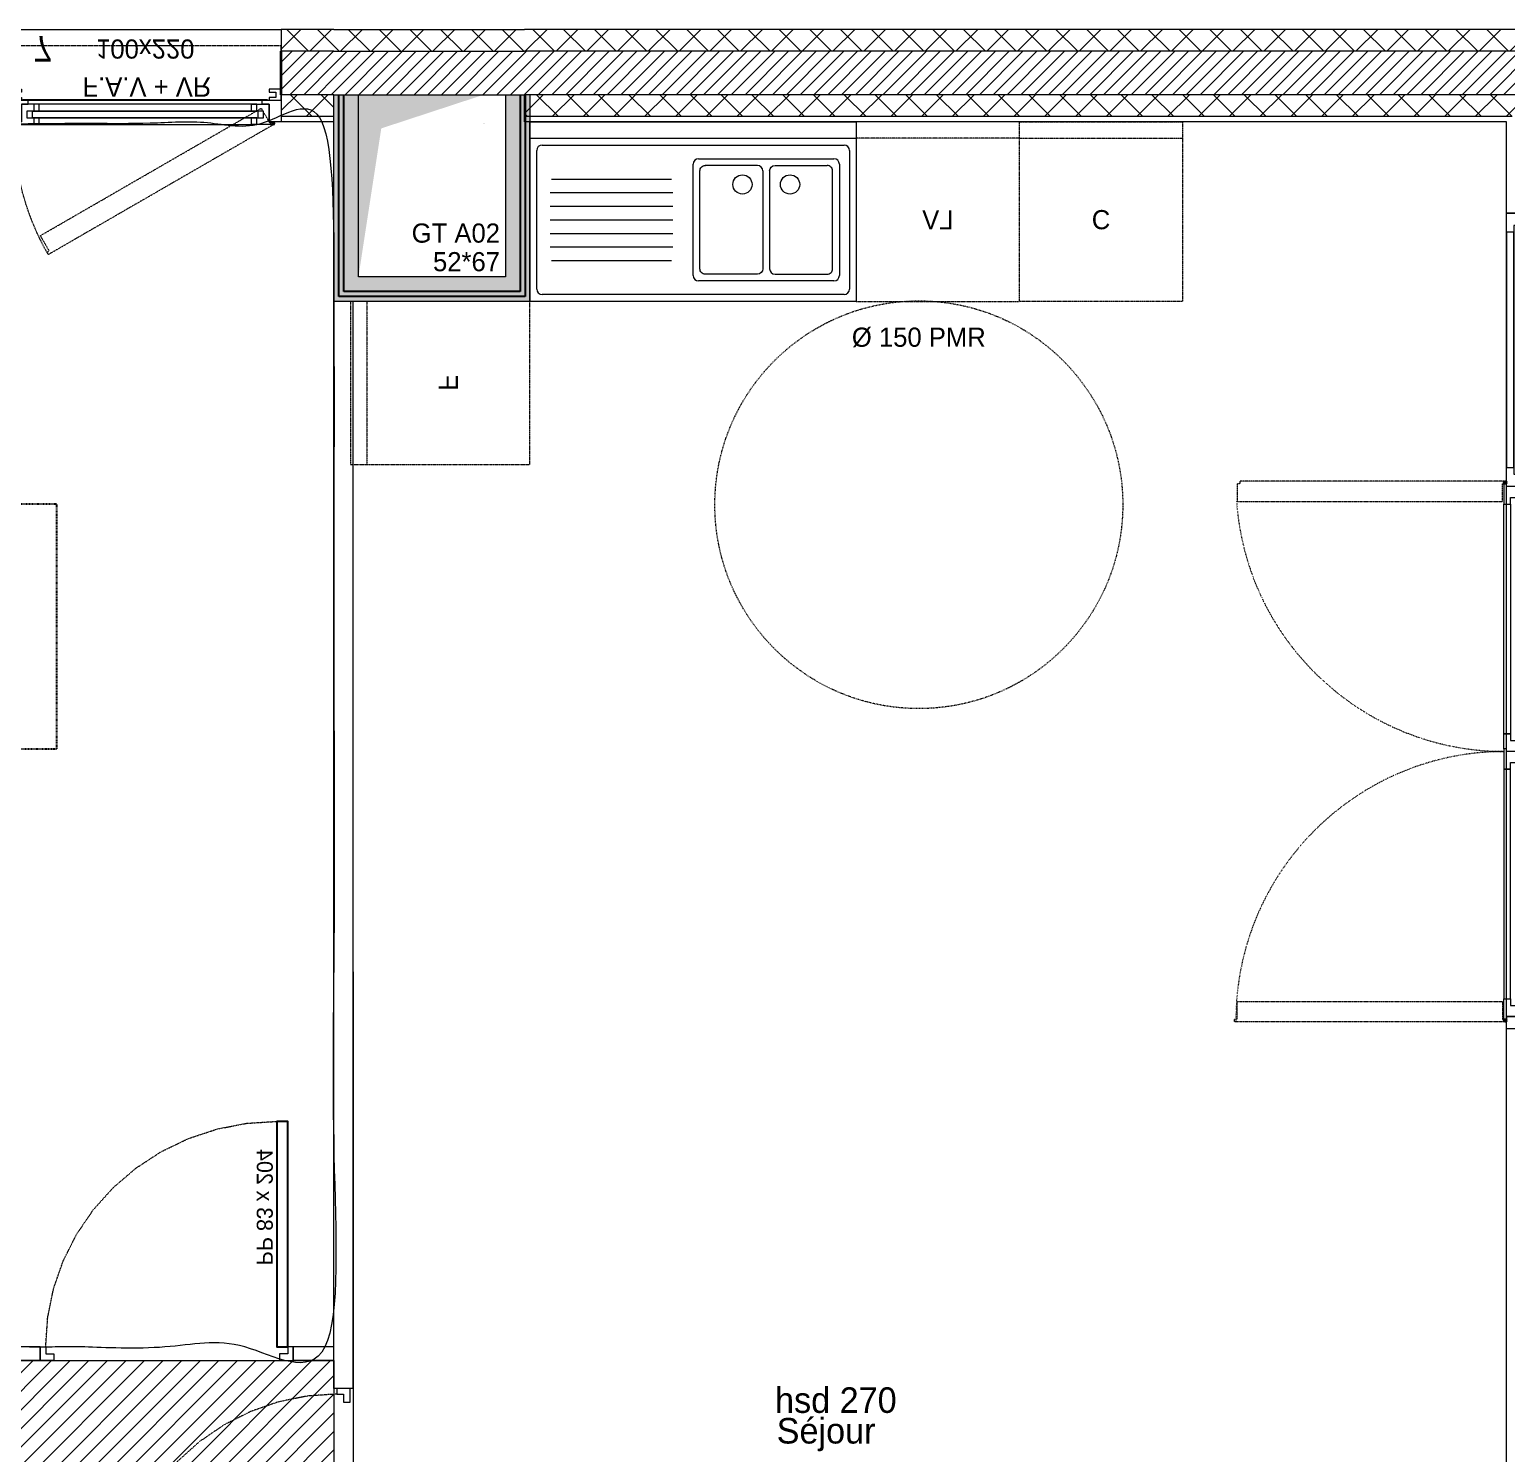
# Model space of a CAD drawing. Header units: centimetres. Extents: x 1724 to 19617, y -6503 to 8072.
# Drawn here: x 3828 to 4371, y -2958 to -2434 of the extents above; entities that cross this region are included whole.
import ezdxf

# ---------------------------------------------------------------- set-up
doc = ezdxf.new("R2010")
doc.units = ezdxf.units.CM
for name, pattern in [('ISO-03', [1.5, 0.6, -0.9]), ('Style de ligne -11', [0.347222, 0.20828, -0.138942]), ('Style de ligne -12', [0.328084, 0.109361, -0.218723]), ('Style de ligne -13', [0.147638, 0.098425, -0.049213]), ('Style de ligne -14', [0.147638, 0.098425, -0.049213]), ('Style de ligne -17', [0.347222, 0.20828, -0.138942]), ('Style de ligne -18', [0.164042, 0.054681, -0.109361]), ('Style de ligne -5', [0.20828, 0.069425, -0.138855]), ('VW-01', [0.41656, 0.20828, -0.20828])]:
    doc.linetypes.add(name, pattern=pattern)
for name, color, linetype, lineweight in [('B amÈnagement intÈrieur', 7, 'Continuous', 5), ('B GÈnÈral', 7, 'Continuous', 5), ('F REMPLISSAGE-vert clair-1', 7, 'Continuous', 5), ('F REMPLISSAGE-vert foncÈ', 7, 'Continuous', 5)]:
    doc.layers.add(name, color=color, linetype=linetype, lineweight=lineweight)
for name, color, linetype in [('B aménagement intérieur', 252, 'Continuous'), ('B Général', 252, 'Continuous'), ('C ANNOTATIONS-PMR', 252, 'Style de ligne -5'), ('C ANNOTATIONS-prestations', 252, 'Continuous'), ('C ANNOTATIONS-texte', 252, 'Continuous'), ('C ANNOTATIONS-textes-numérotation gaine', 252, 'ISO-03'), ('D SURFACES-shab', 252, 'Continuous'), ('F REMPLISSAGE-vert clair', 252, 'Continuous'), ('F REMPLISSAGE-vert foncé', 252, 'Continuous')]:
    doc.layers.add(name, color=color, linetype=linetype)
doc.styles.add('Eurostile', font='Eurosti.TTF')
doc.styles.add('Eurostile (bold)', font='Eurostib.TTF')
doc.styles.add('Eurostile (italic)', font='Eurostib.TTF')
pattern_1 = [(225, (-804.3564, -7946.63), (5.656854, -5.656854), []), (315, (-804.3564, -7946.63), (-5.656854, -5.656854), [])]
pattern_2 = [(45, (-804.3564, -7946.63), (2.4253472, -2.6458333), [])]

# ---------------------------------------------------------------- blocks, each defined once
blk = doc.blocks.new('F 100x220 (all. vitrée fixe) + VR')
at = {"layer": 'B Général', "color": 7, "linetype": 'Continuous', "lineweight": 35}
for p, q in [((-50, 7), (-50, -9)), ((50, 7), (50, -9))]:
    blk.add_line(p, q, dxfattribs=at)
at = {"layer": 'B Général'}
blk.add_line((45, 9), (-45, 9), dxfattribs=at)
at = {"layer": 'B Général', "color": 7, "linetype": 'Style de ligne -14', "lineweight": 5, "flags": 128}
blk.add_lwpolyline([(-35.69, 65.82), (-36.19, 64.95), (-35.32, 64.45), (-38.57, 58.82), (42.63, 11.94), (45.88, 17.57), (46.75, 17.07), (47.25, 17.93)], close=True, dxfattribs=at)
at = {"layer": 'B Général', "lineweight": 5, "flags": 128}
for points in [[(-43, 10.5), (-43, 9), (-50, 9), (-50, 17), (-45.5, 17), (-45.5, 10.5)], [(-41, 18), (41, 18), (41, 15.5), (-41, 15.5)], [(43, 10.5), (43, 9), (50, 9), (50, 17), (45.5, 17), (45.5, 10.5)], [(-43.5, 15.5), (43.5, 15.5), (43.5, 13), (-43.5, 13)], [(-41, 13), (41, 13), (41, 10.5), (-41, 10.5)], [(-50, 9), (-50, 5), (-45.5, 5), (-45.5, 6), (-48, 6), (-48, 8), (-45.5, 8), (-45.5, 9)], [(50, 9), (50, 5), (45.5, 5), (45.5, 6), (48, 6), (48, 8), (45.5, 8), (45.5, 9)]]:
    blk.add_lwpolyline(points, close=True, dxfattribs=at)
at = {"layer": 'B Général', "color": 7, "linetype": 'Continuous', "lineweight": 5, "flags": 128}
for points in [[(-39, 15.5), (-41.5, 15.5), (-41.5, 13), (-39, 13), (-39, 10.5), (-45.5, 10.5), (-45.5, 17), (-46.5, 17), (-46.5, 18), (-39, 18)], [(39, 15.5), (41.5, 15.5), (41.5, 13), (39, 13), (39, 10.5), (45.5, 10.5), (45.5, 17), (46.5, 17), (46.5, 18), (39, 18)]]:
    blk.add_lwpolyline(points, close=True, dxfattribs=at)
at = {"layer": 'B Général', "color": 7, "linetype": 'Style de ligne -17', "lineweight": 5, "flags": 128}
blk.add_lwpolyline([(-50, 9), (50, 9), (50, -11), (-50, -11)], close=True, dxfattribs=at)
at = {"layer": 'B Général', "lineweight": 13, "flags": 128}
blk.add_lwpolyline([(-50, -9), (-50, -17), (50, -17), (50, -9)], dxfattribs=at)
at = {"layer": 'B Général'}
blk.add_circle((47, 17.5), 0.5, dxfattribs=at)
at = {"layer": 'B Général', "color": 7, "linetype": 'Style de ligne -18', "lineweight": 5}
blk.add_arc((49, 17.5), 97.5, 150.2938, 179.7062, dxfattribs=at)
at = {"layer": 'B Général', "color": 7, "insert": (-23.11, 7.69), "char_height": 7.049, "attachment_point": 1, "line_spacing_factor": 0.895453, "style": 'Eurostile'}
blk.add_mtext('F.A.V + VR', dxfattribs=at)
at = {"layer": 'C ANNOTATIONS-prestations', "insert": (-41.15, -5.2), "char_height": 9.4, "attachment_point": 1, "rotation": 360, "line_spacing_factor": 0.895453, "style": 'Eurostile (bold)'}
blk.add_mtext('7', dxfattribs=at)
at = {"layer": 'C ANNOTATIONS-prestations', "insert": (0, -6.31), "char_height": 7.049, "width": 100, "attachment_point": 2, "rotation": 360, "line_spacing_factor": 0.895453, "style": 'Eurostile'}
blk.add_mtext('100x220', dxfattribs=at)
blk = doc.blocks.new('Frigo')
at = {"layer": 'B Général', "color": 7, "linetype": 'Style de ligne -13', "lineweight": 5, "flags": 128}
blk.add_lwpolyline([(-30, 30), (30, 30), (30, -30), (-30, -30)], close=True, dxfattribs=at)
blk.add_lwpolyline([(30, -30), (30, -36), (-30, -36), (-30, -30)], dxfattribs=at)
at = {"layer": 'B Général', "color": 7, "insert": (0, 0), "char_height": 7.05, "attachment_point": 5, "line_spacing_factor": 0.895453, "style": 'Eurostile'}
blk.add_mtext('F', dxfattribs=at)
blk = doc.blocks.new('Rond 150_PMR')
at = {"layer": 'B Général', "color": 154, "linetype": 'VW-01', "lineweight": 5, "true_color": 0x0053a6}
blk.add_circle((0, 0), 75, dxfattribs=at)
at = {"layer": 'B Général', "color": 154, "true_color": 0x0053a6, "insert": (-61.5, 0), "char_height": 7.049, "attachment_point": 5, "rotation": 90, "line_spacing_factor": 0.895453, "style": 'Eurostile (italic)'}
blk.add_mtext('Ø 150 PMR', dxfattribs=at)
blk = doc.blocks.new('Lave Vaisselle')
at = {"layer": 'B Général', "color": 7, "linetype": 'Style de ligne -13', "lineweight": 5, "flags": 128}
blk.add_lwpolyline([(-30, 30), (-30, 36), (30, 36), (30, 30)], dxfattribs=at)
blk.add_lwpolyline([(-30, 30), (30, 30), (30, -30), (-30, -30)], close=True, dxfattribs=at)
at = {"layer": 'B Général', "color": 7, "insert": (0, 0), "char_height": 7.049, "attachment_point": 5, "line_spacing_factor": 0.895453, "style": 'Eurostile'}
blk.add_mtext('LV', dxfattribs=at)
blk = doc.blocks.new('Evier 120.60 RSH')
at = {"layer": 'B Général', "color": 7, "linetype": 'Continuous', "lineweight": 5}
for p, q in [((-57.5, -55.5), (-57.5, -4.5)), ((-55.5, -2.5), (55.5, -2.5)), ((57.5, -4.5), (57.5, -55.5)), ((0, -50.5), (0, -9.53)), ((2, -7.53), (51.79, -7.53)), ((18.98, -10), (18.98, -10)), ((53.79, -9.53), (53.79, -50.5)), ((-52.12, -15), (-7.88, -15)), ((-52.5, -20), (-7.5, -20)), ((-52.5, -25), (-7.5, -25)), ((-52.5, -30), (-7.5, -30)), ((-52.5, -35), (-7.5, -35)), ((-52.5, -40), (-7.5, -40)), ((25.65, -43.33), (25.65, -43.33)), ((-52.12, -45), (-7.88, -45)), ((51.79, -52.5), (2, -52.5)), ((9.17, -50), (9.17, -50)), ((55.5, -57.5), (-55.5, -57.5))]:
    blk.add_line(p, q, dxfattribs=at)
at = {"layer": 'B Général', "color": 7, "linetype": 'Continuous', "lineweight": 5, "flags": 128}
blk.add_lwpolyline([(-60, 0), (-60, 6), (60, 6), (60, 0)], dxfattribs=at)
blk.add_lwpolyline([(-60, 0), (60, 0), (60, -60), (-60, -60)], close=True, dxfattribs=at)
for points in [[(25.65, -12), (25.65, -48, -0.414212), (23.65, -50), (4.5, -50, -0.198914), (3.09, -49.41, -0.198914), (2.5, -48), (2.5, -12, -0.414214), (4.5, -10)], [(25.65, -12, 0.414212), (23.65, -10), (4.45, -10)], [(28.15, -12), (28.15, -48, 0.414212), (30.15, -50), (49.29, -50, 0.198914), (50.71, -49.41, 0.198914), (51.29, -48), (51.29, -12, 0.414214), (49.29, -10)], [(28.15, -12, -0.414212), (30.15, -10), (49.34, -10)]]:
    blk.add_lwpolyline(points, format="xyb", dxfattribs=at)
at = {"layer": 'B Général', "color": 7, "linetype": 'Continuous', "lineweight": 5}
for centre, start, end in [((-55.5, -4.5), 90, 180), ((55.5, -4.5), 0, 90), ((2, -9.53), 90, 180), ((51.79, -9.53), 0, 90), ((2, -50.5), 180, 270), ((51.79, -50.5), 270, 0), ((-55.5, -55.5), 180, 270), ((55.5, -55.5), 270, 0)]:
    blk.add_arc(centre, 2, start, end, dxfattribs=at)
for centre in [(18.15, -17), (35.65, -17)]:
    blk.add_ellipse(centre, major_axis=(3.54, 0), ratio=1, dxfattribs=at)
blk = doc.blocks.new('Cuisson')
at = {"layer": 'B Général', "color": 7, "linetype": 'Style de ligne -13', "lineweight": 5, "flags": 128}
blk.add_lwpolyline([(-30, 30), (-30, 36), (30, 36), (30, 30)], dxfattribs=at)
blk.add_lwpolyline([(-30, 30), (30, 30), (30, -30), (-30, -30)], close=True, dxfattribs=at)
at = {"layer": 'B Général', "color": 7, "insert": (0, 0), "char_height": 7.05, "attachment_point": 5, "line_spacing_factor": 0.895453, "style": 'Eurostile'}
blk.add_mtext('C', dxfattribs=at)
blk = doc.blocks.new('PP 80')
at = {"layer": 'B Général', "flags": 128}
blk.add_lwpolyline([(-43, 2.5), (-43, 85.5), (-39, 85.5), (-39, 2.5)], close=True, dxfattribs=at)
at = {"layer": 'B Général', "linetype": 'Style de ligne -18', "lineweight": 5, "flags": 128}
blk.add_lwpolyline([(46, 2.5), (45.27, 13.33), (43.1, 23.98), (39.53, 34.26), (34.61, 44), (28.44, 53.03), (21.1, 61.19), (12.74, 68.35), (3.5, 74.38), (-6.47, 79.18), (-17, 82.67), (-27.91, 84.79), (-39, 85.5)], dxfattribs=at)
at = {"layer": 'B Général', "color": 7, "linetype": 'Continuous', "lineweight": 5, "flags": 128}
for points in [[(-45, 2.5), (-43, 2.5), (-43, 0), (-40, 0), (-40, -2.5), (-45, -2.5)], [(48, 2.5), (46, 2.5), (46, 0), (43, 0), (43, -2.5), (48, -2.5), (48, -2.5), (48, -2.5), (48, 1.79), (48, 1.79)]]:
    blk.add_lwpolyline(points, close=True, dxfattribs=at)
at = {"layer": 'C ANNOTATIONS-prestations', "insert": (-37.49, 32.5), "char_height": 5.8739, "attachment_point": 1, "rotation": 90, "line_spacing_factor": 0.895453, "style": 'Eurostile'}
blk.add_mtext('PP 83 x 204', dxfattribs=at)
blk = doc.blocks.new('Lit 90.190')
at = {"layer": 'B Général', "color": 7, "linetype": 'VW-01', "lineweight": 5}
blk.add_line((45, 54.99), (-45, 20.35), dxfattribs=at)
at = {"layer": 'B Général', "linetype": 'VW-01', "flags": 128}
for points in [[(-45, 95), (45, 95), (45, -95), (-45, -95)], [(-45, 95), (45, 95), (45, 54.99), (-45, 54.99)]]:
    blk.add_lwpolyline(points, close=True, dxfattribs=at)
blk = doc.blocks.new('Groupe-49-1')
at = {"layer": 'B amÈnagement intÈrieur', "linetype": 'Continuous', "lineweight": 5, "true_color": 0xaaaaaa}
h = blk.add_hatch(dxfattribs=at)
h.set_pattern_fill('F_P__SOFFITE', color=253, style=0, pattern_type=2)
h.set_pattern_definition([(45, (0, 0.2205), (-3.5277778, 3.3072917), [])])
h.paths.add_polyline_path([(4298, 5022.71), (4451.96, 5022.71), (4451.96, 5087.71), (4571.96, 5087.71), (4571.96, 5022.71), (4743.91, 5022.71), (4743.91, 4919.39), (4631.96, 4919.39), (4631.96, 4897.71), (4298, 4897.71)])
at = {"layer": 'B aménagement intérieur', "color": 7, "linetype": 'Style de ligne -13', "lineweight": 5, "flags": 128}
blk.add_lwpolyline([(4298, 5022.71), (4451.96, 5022.71), (4451.96, 5087.71), (4571.96, 5087.71), (4571.96, 5022.71), (4743.91, 5022.71), (4743.91, 4919.39), (4631.96, 4919.39), (4631.96, 4897.71), (4298, 4897.71)], close=True, dxfattribs=at)
at = {"layer": 'B Général', "color": 7, "linetype": 'Continuous', "lineweight": 5}
for p, q in [((4743.91, 5012.39), (4743.91, 5412.38)), ((4743.91, 5027.71), (4743.91, 5412.38)), ((4750.91, 5012.39), (4750.91, 5412.38)), ((4750.91, 5012.39), (4750.91, 5412.38)), ((4635.91, 5027.71), (4576.96, 5027.71)), ((4635.91, 5027.71), (4635.91, 5022.71)), ((4728.91, 5027.71), (4728.91, 5022.71)), ((4743.91, 5027.71), (4728.91, 5027.71)), ((4635.91, 5022.71), (4571.96, 5022.71)), ((4743.91, 5022.71), (4728.91, 5022.71)), ((4743.91, 5012.39), (4743.91, 5022.71)), ((4750.91, 5012.39), (4743.91, 5012.39))]:
    blk.add_line(p, q, dxfattribs=at)
at = {"layer": 'B Général', "color": 7, "linetype": 'Continuous', "lineweight": 13}
for p, q in [((4635.91, 5027.71), (4576.96, 5027.71)), ((4743.91, 5027.71), (4728.91, 5027.71)), ((4635.91, 5022.71), (4571.96, 5022.71)), ((4743.91, 5022.71), (4728.91, 5022.71))]:
    blk.add_line(p, q, dxfattribs=at)
at = {"layer": 'D SURFACES-shab', "lineweight": 18, "flags": 128}
for points in [[(4750.92, 4919.41), (5029.96, 4919.39), (5029.95, 4707.9), (5160.03, 4707.9), (5160.03, 4774.89), (5175.04, 4774.89), (5175, 5478.38), (4815.96, 5478.39), (4815.96, 5412.38), (4750.89, 5412.38)], [(4298, 5022.71), (4451.96, 5022.71), (4451.96, 5087.71), (4571.96, 5087.71), (4571.96, 5022.71), (4743.91, 5022.71), (4743.91, 4919.39), (4631.96, 4919.39), (4631.96, 4897.71), (4298, 4897.71)]]:
    blk.add_lwpolyline(points, close=True, dxfattribs=at)
at = {"layer": 'D SURFACES-shab', "lineweight": 18}
blk.add_open_spline([(4576.96, 5092.71), (4576.96, 5060.21), (4576.96, 5027.71), (4660.43, 5027.71), (4743.91, 5027.71), (4743.91, 5253.05), (4743.91, 5478.39), (4684.21, 5478.06), (4624.52, 5477.72), (4537.52, 5475.57), (4451.96, 5459.88), (4451.95, 5276.29), (4451.94, 5092.71), (4511.95, 5092.71), (4571.96, 5092.71), (4571.96, 5125.21), (4571.96, 5157.71), (4574.46, 5157.71), (4576.96, 5157.71), (4576.96, 5125.21), (4576.96, 5092.71)], degree=2, knots=[0, 0, 0, 1, 1, 2, 2, 3, 3, 4, 4, 5, 5, 6, 6, 7, 7, 8, 8, 9, 9, 10, 10, 10], dxfattribs=at)
at = {"layer": 'B aménagement intérieur', "color": 7, "xscale": -1, "rotation": 359.9995073459344}
blk.add_blockref('PP 80', (4683.91, 5025.21), dxfattribs=at)
at = {"layer": 'B aménagement intérieur', "color": 7, "rotation": 90}
blk.add_blockref('PP 80', (4747.41, 4964.39), dxfattribs=at)
at = {"layer": 'B Général', "color": 7}
for name, p in [('Evier 120.60 RSH', (4875.96, 5472.38)), ('Cuisson', (5025.96, 5442.38))]:
    blk.add_blockref(name, p, dxfattribs=at)
at = {"layer": 'B Général', "color": 7, "xscale": -1}
blk.add_blockref('Lave Vaisselle', (4965.96, 5442.38), dxfattribs=at)
for name, p, rotation in [('Frigo', (4785.96, 5382.38), 270), ('Lit 90.190', (4546.96, 5292.71), 90)]:
    blk.add_blockref(name, p, dxfattribs=dict(at, rotation=rotation))
at = {"layer": 'C ANNOTATIONS-PMR', "color": 7, "rotation": 270}
blk.add_blockref('Rond 150_PMR', (4958.96, 5337.56), dxfattribs=at)
at = {"layer": 'C ANNOTATIONS-prestations', "insert": (4906.1, 5003.33), "char_height": 9.3982, "width": 52.9016, "attachment_point": 7, "line_spacing_factor": 0.895453, "style": 'Eurostile'}
blk.add_mtext('hsd{\\fEurostile|b0|i1|c0|p0; }270', dxfattribs=at)
at = {"layer": 'C ANNOTATIONS-texte', "insert": (4924.86, 4989.36), "char_height": 9.398, "attachment_point": 8, "line_spacing_factor": 0.895453, "style": 'Eurostile'}
blk.add_mtext('Séjour', dxfattribs=at)
blk = doc.blocks.new('PF 300.220 + VR (3 vantaux)')
at = {"layer": 'B Général', "color": 7, "linetype": 'Continuous', "lineweight": 13}
for p, q in [((-150, 7), (-150, 17)), ((150, 7), (150, 17))]:
    blk.add_line(p, q, dxfattribs=at)
at = {"layer": 'B Général', "color": 7, "linetype": 'Continuous', "lineweight": 35}
for p, q in [((-150, 7), (-150, -9)), ((150, 7), (150, -9))]:
    blk.add_line(p, q, dxfattribs=at)
at = {"layer": 'B Général'}
blk.add_line((-143, 9), (47, 9), dxfattribs=at)
at = {"layer": 'B Général', "color": 7, "linetype": 'Style de ligne -13', "lineweight": 5, "flags": 128}
for points in [[(-147.5, 117), (-146.5, 117), (-146.5, 116), (-140, 116), (-140, 18.5), (-146.5, 18.5), (-146.5, 17.5), (-147.5, 17.5)], [(51.5, 115), (50.5, 115), (50.5, 116), (44, 116), (44, 18.5), (50.5, 18.5), (50.5, 17.5), (51.5, 17.5)]]:
    blk.add_lwpolyline(points, close=True, dxfattribs=at)
at = {"layer": 'B Général', "lineweight": 5, "flags": 128}
for points in [[(-143, 10.5), (-143, 9), (-150, 9), (-150, 17), (-145.5, 17), (-145.5, 10.5)], [(-54.5, 18), (-139, 18), (-139, 15.5), (-54.5, 15.5)], [(-41.5, 18), (43, 18), (43, 15.5), (-41.5, 15.5)], [(56.5, 17), (56.5, 14.25), (54, 14.25), (54, 11.75), (56.5, 11.75), (56.5, 9), (47, 9), (47, 10.5), (49.5, 10.5), (49.5, 17)], [(143, 17), (56.5, 17), (56.5, 14.25), (143, 14.25)], [(145.5, 14.25), (143, 14.25), (143, 17), (150, 17), (150, 9), (143, 9), (143, 11.75), (145.5, 11.75)], [(-54.5, 13), (-139, 13), (-139, 10.5), (-54.5, 10.5)], [(-41.5, 13), (43, 13), (43, 10.5), (-41.5, 10.5)], [(145.5, 14.25), (54, 14.25), (54, 11.75), (145.5, 11.75)], [(143, 11.75), (56.5, 11.75), (56.5, 9), (143, 9)], [(-150, 9), (-150, 5), (-145.5, 5), (-145.5, 6), (-148, 6), (-148, 8), (-145.5, 8), (-145.5, 9)], [(150, 9), (150, 5), (145.5, 5), (145.5, 6), (148, 6), (148, 8), (145.5, 8), (145.5, 9)]]:
    blk.add_lwpolyline(points, close=True, dxfattribs=at)
at = {"layer": 'B Général', "color": 7, "linetype": 'Continuous', "lineweight": 5, "flags": 128}
for points in [[(-139, 15.5), (-141.5, 15.5), (-141.5, 13), (-139, 13), (-139, 10.5), (-145.5, 10.5), (-145.5, 17), (-146.5, 17), (-146.5, 18), (-139, 18)], [(-54.5, 15.5), (-52, 15.5), (-52, 13), (-54.5, 13), (-54.5, 10.5), (-48, 10.5), (-48, 17), (-47, 17), (-47, 18), (-54.5, 18)], [(-41.5, 15.5), (-44, 15.5), (-44, 13), (-41.5, 13), (-41.5, 10.5), (-48, 10.5), (-48, 17), (-47, 17), (-47, 18), (-41.5, 18)], [(43, 15.5), (45.5, 15.5), (45.5, 13), (43, 13), (43, 10.5), (49.5, 10.5), (49.5, 17), (50.5, 17), (50.5, 18), (43, 18)]]:
    blk.add_lwpolyline(points, close=True, dxfattribs=at)
at = {"layer": 'B Général', "color": 7, "linetype": 'Style de ligne -11', "lineweight": 5, "flags": 128}
blk.add_lwpolyline([(-150, 9), (150, 9), (150, -11), (-150, -11)], close=True, dxfattribs=at)
at = {"layer": 'B Général', "lineweight": 13, "flags": 128}
blk.add_lwpolyline([(150, -9), (150, -17), (-150, -17), (-150, -9)], dxfattribs=at)
at = {"layer": 'B Général'}
for centre in [(-147, 17.5), (51, 17.5)]:
    blk.add_circle(centre, 0.5, dxfattribs=at)
at = {"layer": 'B Général', "color": 7, "linetype": 'Style de ligne -12', "lineweight": 5}
for centre, start, end in [((-147, 17.5), 0.2938, 90.2879), ((51, 17.5), 94.0649, 179.7062)]:
    blk.add_arc(centre, 99, start, end, dxfattribs=at)
at = {"layer": 'B Général', "insert": (2, 4.57), "char_height": 7.049, "attachment_point": 2, "rotation": 360, "line_spacing_factor": 0.895453, "style": 'Eurostile'}
blk.add_mtext('PF + VR', dxfattribs=at)
at = {"layer": 'C ANNOTATIONS-prestations', "rotation": 360, "line_spacing_factor": 0.895453}
for s, insert, char_height, attachment_point, style in [('3', (-141.15, -4.78), 9.4, 1, 'Eurostile (bold)'), ('300x220 (3 vantaux) ', (0, -7.83), 7.0487, 2, 'Eurostile')]:
    blk.add_mtext(s, dxfattribs=dict(at, insert=insert, char_height=char_height, attachment_point=attachment_point, style=style))
blk = doc.blocks.new('Groupe-72-1')
at = {"layer": 'B Général', "color": 7, "linetype": 'VW-01', "lineweight": 5, "flags": 128}
blk.add_lwpolyline([(4752.91, 5488.38), (4806.96, 5488.38), (4806.96, 5421.38), (4752.91, 5421.38)], close=True, dxfattribs=at)
at = {"layer": 'C ANNOTATIONS-textes-numérotation gaine', "color": 7, "insert": (4804.96, 5441.02), "char_height": 7.049, "width": 44.5, "attachment_point": 3, "line_spacing_factor": 0.895453, "style": 'Eurostile'}
blk.add_mtext('GT A02\\P52*67', dxfattribs=at)

msp = doc.modelspace()

# ---------------------------------------------------------------- hatches: boundary and pattern name
at = {"layer": 'B amÈnagement intÈrieur', "linetype": 'Continuous', "lineweight": 0, "true_color": 0xd6d6d6}
msp.add_hatch(color=254, dxfattribs=at).paths.add_polyline_path([(3994.106, -2458.412), (3956.943, -2470.63), (3948.549, -2525.254), (3948.549, -2458.254), (3994.106, -2458.254)])
at = {"layer": 'B GÈnÈral', "linetype": 'Continuous', "lineweight": 5, "true_color": 0x808080}
h = msp.add_hatch(dxfattribs=at)
h.set_pattern_fill('02_ISOLANT', color=8, angle=180, style=0, pattern_type=2)
h.set_pattern_definition(pattern_1)
h.paths.add_polyline_path([(3939.549, -2442.254), (3939.549, -2434.254), (3920.165, -2434.254), (3920.165, -2442.254)])
h = msp.add_hatch(dxfattribs=at)
h.set_pattern_fill('02_ISOLANT', color=8, style=0, pattern_type=2)
h.set_pattern_definition([(45, (-804.3564, -7946.63), (-5.656854, 5.656854), []), (135, (-804.3564, -7946.63), (5.656854, 5.656854), [])])
h.paths.add_polyline_path([(3939.549, -2434.254), (3939.549, -2442.254), (4009.606, -2442.254), (4009.606, -2434.254)])
h = msp.add_hatch(dxfattribs=at)
h.set_pattern_fill('02_ISOLANT', color=8, angle=180, style=0, pattern_type=2)
h.set_pattern_definition(pattern_1)
h.paths.add_polyline_path([(4396.685, -2442.254), (4404.685, -2434.254), (4009.606, -2434.254), (4009.606, -2442.254)])
at = {"layer": 'B GÈnÈral', "linetype": 'Continuous', "lineweight": 5}
h = msp.add_hatch(dxfattribs=at)
h.set_pattern_fill('50_BETON', style=0, pattern_type=2)
h.set_pattern_definition(pattern_2)
h.paths.add_polyline_path([(3939.549, -2458.254), (3939.549, -2442.254), (3920.165, -2442.254), (3920.165, -2458.254)])
h = msp.add_hatch(dxfattribs=at)
h.set_pattern_fill('50_BETON', style=0, pattern_type=2)
h.set_pattern_definition(pattern_2)
h.paths.add_polyline_path([(3939.549, -2442.254), (3939.549, -2458.254), (4009.606, -2458.254), (4009.606, -2442.254)])
h = msp.add_hatch(dxfattribs=at)
h.set_pattern_fill('50_BETON', style=0, pattern_type=2)
h.set_pattern_definition(pattern_2)
h.paths.add_polyline_path([(4380.685, -2458.254), (4396.685, -2442.254), (4009.606, -2442.254), (4009.606, -2458.254)])
at = {"layer": 'B GÈnÈral', "linetype": 'Continuous', "lineweight": 5, "true_color": 0x808080}
h = msp.add_hatch(dxfattribs=at)
h.set_pattern_fill('02_ISOLANT', color=8, angle=180, style=0, pattern_type=2)
h.set_pattern_definition(pattern_1)
h.paths.add_polyline_path([(3939.549, -2466.254), (3939.549, -2458.254), (3920.165, -2458.254), (3920.165, -2466.254)])
h = msp.add_hatch(dxfattribs=at)
h.set_pattern_fill('02_ISOLANT', color=8, angle=180, style=0, pattern_type=2)
h.set_pattern_definition(pattern_1)
h.paths.add_polyline_path([(4372.685, -2466.254), (4380.685, -2458.254), (4009.606, -2458.254), (4009.606, -2466.254)])

# ---------------------------------------------------------------- linework, layer by layer
at = {"layer": 'B amÈnagement intÈrieur', "color": 9, "linetype": 'Continuous', "true_color": 0xc0dcc0}
for points in [[(3948.549, -2525.254), (3939.549, -2534.254), (3948.549, -2458.254), (3939.549, -2458.254)], [(4002.606, -2458.254), (4011.606, -2458.254), (4002.606, -2525.254), (4011.606, -2534.254)], [(4002.606, -2525.254), (4011.606, -2534.254), (3948.549, -2525.254), (3939.549, -2534.254)]]:
    msp.add_solid(points, dxfattribs=at)
at = {"layer": 'B aménagement intérieur', "color": 7, "linetype": 'Continuous', "lineweight": 13}
for p, q in [((3939.549, -2534.254), (3939.549, -2458.254)), ((3948.549, -2525.254), (3948.549, -2458.254)), ((4002.606, -2458.254), (4002.606, -2525.254)), ((4011.606, -2458.254), (4011.606, -2534.254)), ((4002.606, -2525.254), (3948.549, -2525.254)), ((4011.606, -2534.254), (3939.549, -2534.254))]:
    msp.add_line(p, q, dxfattribs=at)
at = {"layer": 'B GÈnÈral', "color": 254, "linetype": 'Continuous', "true_color": 0xd6d6d6}
msp.add_solid([(3994.606, -2468.754), (3995.085, -2468.754), (3994.606, -2468.912)], dxfattribs=at)
at = {"layer": 'B Général', "color": 7, "linetype": 'Continuous', "lineweight": 5}
for p, q in [((3939.549, -2434.254), (3920.165, -2434.254)), ((3939.549, -2434.254), (4009.606, -2434.254)), ((4404.685, -2434.254), (4009.606, -2434.254)), ((3939.549, -2442.254), (3920.165, -2442.254)), ((3939.549, -2442.254), (4009.606, -2442.254)), ((4396.685, -2442.254), (4009.606, -2442.254)), ((3939.549, -2458.254), (3920.165, -2458.254)), ((4380.685, -2458.254), (4009.606, -2458.254)), ((3939.549, -2466.254), (3920.165, -2466.254)), ((3939.549, -2466.254), (3920.165, -2466.254)), ((3939.549, -2468.254), (3920.165, -2468.254)), ((4372.685, -2466.254), (4009.606, -2466.254)), ((4372.685, -2466.254), (4009.606, -2466.254)), ((4370.685, -2468.254), (4009.606, -2468.254)), ((4370.685, -2501.852), (4370.685, -2468.254))]:
    msp.add_line(p, q, dxfattribs=at)
at = {"layer": 'B Général', "color": 7, "linetype": 'Continuous', "lineweight": 13}
for p, q in [((3920.165, -2434.254), (3920.165, -2468.254)), ((3939.549, -2434.254), (3920.165, -2434.254)), ((3939.549, -2434.254), (4009.606, -2434.254)), ((4404.685, -2434.254), (4009.606, -2434.254)), ((3939.549, -2468.254), (3939.549, -2458.254)), ((3948.549, -2458.254), (4000.606, -2458.254)), ((4009.606, -2468.254), (4009.606, -2458.254)), ((3939.549, -2468.254), (3920.165, -2468.254)), ((4370.685, -2468.254), (4009.606, -2468.254)), ((4370.685, -2501.852), (4370.685, -2468.254)), ((4404.685, -2501.852), (4370.685, -2501.852))]:
    msp.add_line(p, q, dxfattribs=at)
at = {"layer": 'B Général', "color": 7, "linetype": 'Continuous', "lineweight": 18}
for p, q in [((3939.549, -2442.254), (3920.165, -2442.254)), ((3939.549, -2442.254), (4009.606, -2442.254)), ((4396.685, -2442.254), (4009.606, -2442.254)), ((3939.549, -2458.254), (3920.165, -2458.254)), ((3939.549, -2458.254), (4009.606, -2458.254)), ((4380.685, -2458.254), (4009.606, -2458.254))]:
    msp.add_line(p, q, dxfattribs=at)
at = {"layer": 'F REMPLISSAGE-vert clair'}
for p, q in [((3941.349, -2532.454), (3941.349, -2458.254)), ((3943.149, -2530.654), (3943.149, -2458.254)), ((3943.149, -2530.654), (3943.149, -2458.254)), ((4008.006, -2458.254), (4008.006, -2530.654)), ((4008.006, -2458.254), (4008.006, -2530.654)), ((4009.806, -2458.254), (4009.806, -2532.454)), ((4008.006, -2530.654), (3943.149, -2530.654)), ((4008.006, -2530.654), (3943.149, -2530.654)), ((4009.806, -2532.454), (3941.349, -2532.454))]:
    msp.add_line(p, q, dxfattribs=at)
at = {"layer": 'F REMPLISSAGE-vert clair', "color": 7, "linetype": 'Continuous', "lineweight": 13}
for p, q in [((3948.549, -2525.254), (3948.549, -2458.254)), ((4002.606, -2458.254), (4002.606, -2525.254)), ((4002.606, -2525.254), (3948.549, -2525.254))]:
    msp.add_line(p, q, dxfattribs=at)
at = {"layer": 'F REMPLISSAGE-vert clair-1', "color": 9, "linetype": 'Continuous', "true_color": 0xc0dcc0}
for points in [[(3941.349, -2532.454), (3943.149, -2530.654), (3941.349, -2458.254), (3943.149, -2458.254)], [(3943.149, -2530.654), (3948.549, -2525.254), (3943.149, -2458.254), (3948.549, -2458.254)], [(4008.006, -2458.254), (4002.606, -2458.254), (4008.006, -2530.654), (4002.606, -2525.254)], [(4009.806, -2458.254), (4008.006, -2458.254), (4009.806, -2532.454), (4008.006, -2530.654)], [(4008.006, -2530.654), (4002.606, -2525.254), (3943.149, -2530.654), (3948.549, -2525.254)], [(4009.806, -2532.454), (4008.006, -2530.654), (3941.349, -2532.454), (3943.149, -2530.654)]]:
    msp.add_solid(points, dxfattribs=at)
at = {"layer": 'F REMPLISSAGE-vert foncÈ', "color": 54, "linetype": 'Continuous', "true_color": 0x99aa00}
for points in [[(3939.549, -2534.254), (3941.349, -2532.454), (3939.549, -2458.254), (3941.349, -2458.254)], [(4011.606, -2458.254), (4009.806, -2458.254), (4011.606, -2534.254), (4009.806, -2532.454)], [(4011.606, -2534.254), (4009.806, -2532.454), (3939.549, -2534.254), (3941.349, -2532.454)]]:
    msp.add_solid(points, dxfattribs=at)
at = {"layer": 'F REMPLISSAGE-vert foncé', "color": 7, "linetype": 'Continuous', "lineweight": 13}
for p, q in [((3939.549, -2534.254), (3939.549, -2458.254)), ((4011.606, -2458.254), (4011.606, -2534.254)), ((4011.606, -2534.254), (3939.549, -2534.254))]:
    msp.add_line(p, q, dxfattribs=at)
at = {"layer": 'F REMPLISSAGE-vert foncé'}
for p, q in [((3941.349, -2532.454), (3941.349, -2458.254)), ((4009.806, -2458.254), (4009.806, -2532.454)), ((4009.806, -2532.454), (3941.349, -2532.454))]:
    msp.add_line(p, q, dxfattribs=at)

# ---------------------------------------------------------------- block references
at = {"layer": 'B aménagement intérieur', "color": 7}
msp.add_blockref('Groupe-49-1', (-804.356, -7946.63), dxfattribs=at)
at = {"layer": 'B Général', "color": 7, "xscale": -1, "rotation": 180}
msp.add_blockref('F 100x220 (all. vitrée fixe) + VR', (3870.165, -2451.254), dxfattribs=at)
at = {"layer": 'B Général', "color": 7, "rotation": 90}
msp.add_blockref('PF 300.220 + VR (3 vantaux)', (4387.685, -2651.852), dxfattribs=at)
at = {"layer": 'C ANNOTATIONS-textes-numérotation gaine', "color": 7}
msp.add_blockref('Groupe-72-1', (-804.356, -7946.63), dxfattribs=at)

doc.saveas('drawing.dxf')
